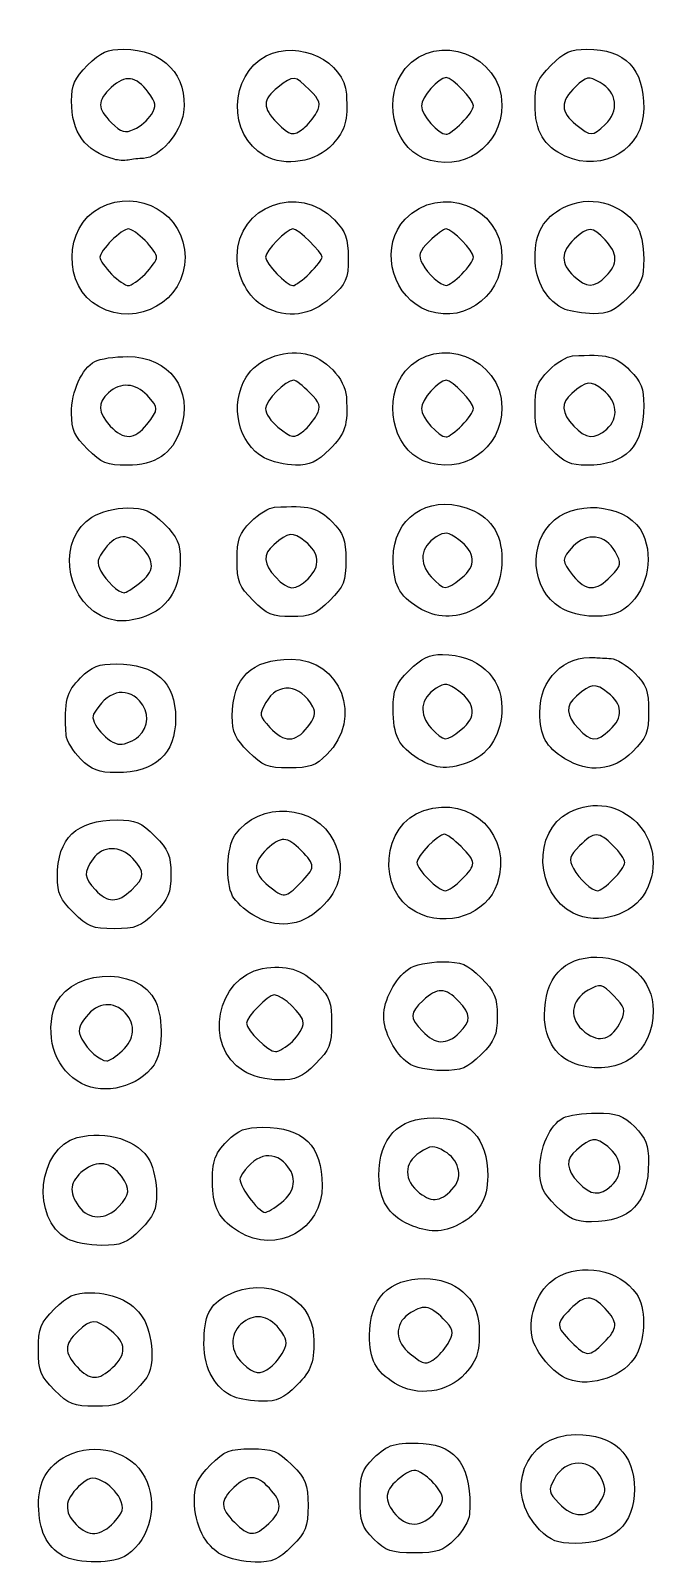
# Model space of a CAD drawing. Extents: x -1 to 2559, y 1 to 1442.
# Drawn here: x 820.6 to 997.9, y 352.8 to 785.2 of the extents above; entities that cross this region are included whole.
import ezdxf

# ---------------------------------------------------------------- set-up
doc = ezdxf.new("R2010")
doc.units = 0
doc.layers.get('0').update_dxf_attribs({"linetype": 'CONTINUOUS'})
doc.layers.add('IMAGE', color=7, linetype='CONTINUOUS')

# ---------------------------------------------------------------- blocks, each defined once
blk = doc.blocks.new('wave')
at = {"layer": 'IMAGE', "color": 7}
for points in [[(-48.24, -848.34), (-48.24, -848.34)], [(79.72, -851.16), (79.72, -851.16)], [(79.9, -893.95), (79.9, -893.95)], [(-49.53, -935.77), (-49.53, -935.77)], [(81.3, -978.54), (81.3, -978.54)], [(-4.23, -1021.14), (-4.23, -1021.14)], [(-53.86, -1067.05), (-53.86, -1067.05)], [(81.96, -1064.01), (81.96, -1064.01)], [(37.11, -1150.76), (37.11, -1150.76)], [(-57.49, -1156.36), (-57.49, -1156.36)], [(24.4, -1161.37), (24.4, -1161.37)], [(69.23, -1205.01), (69.23, -1205.01)], [(78.05, -1239.9), (78.05, -1239.89)], [(31.82, -1242.41), (31.82, -1242.41)]]:
    blk.add_lwpolyline(points, dxfattribs=at)
for points in [[(39.29, -850.68), (39.29, -850.68)], [(-5.32, -852.24), (-5.32, -852.24)], [(-16.42, -859.94), (-16.42, -859.94)], [(68.4, -860.1), (68.4, -860.1)], [(-58.77, -860.99), (-58.77, -860.99)], [(28.41, -860.64), (28.41, -860.64)], [(-50.04, -893.34), (-50.04, -893.34)], [(-3.62, -893.1), (-3.62, -893.1)], [(39.29, -893.34), (39.29, -893.34)], [(-63.09, -902.53), (-63.09, -902.53)], [(-16.42, -902.53), (-16.42, -902.53)], [(28.03, -902.93), (28.03, -902.93)], [(68.41, -903.31), (68.41, -903.31)], [(-5.32, -937.57), (-5.32, -937.57)], [(39.29, -936.01), (39.29, -936.01)], [(80.12, -937.08), (80.12, -937.08)], [(-66.24, -942.75), (-66.24, -942.75)], [(64.43, -942.75), (64.43, -942.75)], [(-16.42, -945.2), (-16.42, -945.2)], [(28.41, -945.98), (28.41, -945.98)], [(-51.62, -980.52), (-51.62, -980.52)], [(-4.1, -979.28), (-4.1, -979.28)], [(39.12, -979.13), (39.12, -979.13)], [(-19.57, -985.42), (-19.57, -985.42)], [(-62.64, -989.6), (-62.64, -989.6)], [(26.98, -987.35), (26.98, -987.35)], [(67.03, -987.38), (67.03, -987.38)], [(-51.88, -1023.74), (-51.88, -1023.74)], [(39.12, -1021.8), (39.12, -1021.8)], [(80.98, -1021.9), (80.98, -1021.9)], [(-20.9, -1028.08), (-20.9, -1028.08)], [(-68.21, -1030.05), (-68.21, -1030.05)], [(26.98, -1030.02), (26.98, -1030.02)], [(68.31, -1030.02), (68.31, -1030.02)], [(-6.29, -1065.1), (-6.29, -1065.1)], [(39.29, -1064.01), (39.29, -1064.01)], [(-70.24, -1073.42), (-70.24, -1073.42)], [(-19.69, -1074.02), (-19.69, -1074.02)], [(26.25, -1073.2), (26.25, -1073.2)], [(70.69, -1073.6), (70.69, -1073.6)], [(84.2, -1103.81), (84.2, -1103.81)], [(-8.52, -1109.72), (-8.52, -1109.72)], [(38.56, -1107.28), (38.56, -1107.28)], [(-56.52, -1112.38), (-56.52, -1112.38)], [(-22.3, -1118.05), (-22.3, -1118.05)], [(24.19, -1115.87), (24.19, -1115.87)], [(72.31, -1116.4), (72.31, -1116.4)], [(-67.97, -1121.6), (-67.97, -1121.6)], [(81.46, -1150.41), (81.46, -1150.41)], [(-11.62, -1155.19), (-11.62, -1155.19)], [(65.76, -1156.08), (65.76, -1156.08)], [(-71.96, -1165.42), (-71.96, -1165.42)], [(-23.69, -1163.35), (-23.69, -1163.35)], [(79.29, -1194.68), (79.29, -1194.68)], [(-59.19, -1201.72), (-59.19, -1201.72)], [(-14.65, -1201.57), (-14.65, -1201.57)], [(32.01, -1198.91), (32.01, -1198.91)], [(20.31, -1206.09), (20.31, -1206.09)], [(-75.57, -1208.08), (-75.57, -1208.08)], [(-24.92, -1209.98), (-24.92, -1209.98)], [(-58.78, -1245.3), (-58.78, -1245.3)], [(-15.19, -1245.72), (-15.19, -1245.72)], [(61.2, -1247.45), (61.2, -1247.45)], [(14.46, -1250.05), (14.46, -1250.05)], [(-73.29, -1254.76), (-73.29, -1254.76)], [(-28.42, -1254.53), (-28.42, -1254.53)]]:
    blk.add_lwpolyline(points, close=True, dxfattribs=at)
for points in [[(23.31, -835.43), (32.32, -824.72), (50.54, -831.57), (50.56, -845.68)], [(-66.24, -834.48), (-62.54, -830.78), (-60.69, -829.95), (-56.17, -829.95)], [(-56.17, -829.95), (-44.85, -829.95), (-37.81, -837.37), (-39.21, -847.83)], [(-15.86, -831.83), (-6.83, -827.15), (6.2, -833.38), (6.72, -842.62)], [(64.43, -834.48), (68.13, -830.78), (69.98, -829.95), (74.5, -829.95)], [(74.5, -829.95), (85.38, -829.95), (90.56, -835.34), (90.56, -846.66)], [(-70.77, -844.55), (-70.77, -840.03), (-69.94, -838.18), (-66.24, -834.48)], [(-16.42, -859.94), (-26.75, -854.12), (-26.42, -837.28), (-15.86, -831.83)], [(59.9, -845.52), (59.9, -839.9), (60.51, -838.4), (64.43, -834.48)], [(-49.12, -842.1), (-52.57, -837.47), (-55.66, -837.07), (-59.56, -840.73)], [(-3.65, -841.43), (-7.85, -837.24), (-8.14, -837.21), (-12.59, -840.71)], [(28.41, -860.64), (19.69, -857.12), (16.86, -843.1), (23.31, -835.43)], [(34.88, -837.95), (32.67, -837.95), (27.9, -843.42), (27.9, -845.95)], [(42.56, -845.95), (42.56, -844.23), (36.53, -837.95), (34.88, -837.95)], [(78.3, -839.36), (74.94, -837.48), (74.49, -837.55), (71.3, -840.55)], [(-59.56, -840.73), (-63.61, -844.54), (-63.6, -846.57), (-59.5, -850.68)], [(-48.24, -848.34), (-46.77, -845.99), (-46.9, -845.07), (-49.12, -842.1)], [(-12.59, -840.71), (-16.96, -844.15), (-17.02, -846.49), (-12.83, -850.68)], [(-1.69, -847.76), (-0.4, -845.35), (-0.7, -844.39), (-3.65, -841.43)], [(6.72, -842.62), (7.15, -850.35), (6.53, -852.61), (2.85, -856.73)], [(71.3, -840.55), (66.96, -844.63), (66.99, -847.71), (71.41, -851.19)], [(79.72, -851.16), (83.72, -847.44), (83.07, -842.02), (78.3, -839.36)], [(-58.77, -860.99), (-67.01, -858.64), (-70.77, -853.49), (-70.77, -844.55)], [(27.9, -845.95), (27.9, -848.48), (32.67, -853.95), (34.88, -853.95)], [(50.56, -845.68), (50.57, -857.43), (39.3, -865.04), (28.41, -860.64)], [(39.29, -850.68), (41.09, -848.88), (42.56, -846.75), (42.56, -845.95)], [(68.4, -860.1), (62.42, -857.4), (59.9, -853.08), (59.9, -845.52)], [(90.56, -846.66), (90.56, -858.06), (79.17, -864.97), (68.4, -860.1)], [(-59.5, -850.68), (-56.74, -853.43), (-55.73, -853.72), (-53.09, -852.52)], [(-53.09, -852.52), (-51.37, -851.74), (-49.19, -849.85), (-48.24, -848.34)], [(-39.21, -847.83), (-39.99, -853.63), (-46, -860.52), (-50.46, -860.72)], [(-12.83, -850.68), (-9.14, -854.37), (-8.31, -854.54), (-5.32, -852.24)], [(-5.32, -852.24), (-4.16, -851.35), (-2.52, -849.33), (-1.69, -847.76)], [(34.88, -853.95), (35.5, -853.95), (37.49, -852.48), (39.29, -850.68)], [(71.41, -851.19), (75.75, -854.6), (76.03, -854.6), (79.72, -851.16)], [(2.85, -856.73), (-1.65, -861.77), (-10.54, -863.25), (-16.42, -859.94)], [(-54.77, -861.19), (-55.87, -861.4), (-57.67, -861.31), (-58.77, -860.99)], [(-50.46, -860.72), (-51.73, -860.77), (-53.67, -860.99), (-54.77, -861.19)], [(-62.81, -874.64), (-51.76, -868.92), (-38.77, -876.48), (-38.77, -888.62)], [(-24.1, -888.35), (-24.08, -874.19), (-6.64, -867.64), (3.33, -878.05)], [(23.27, -877.9), (33.11, -867.63), (50.54, -874.31), (50.56, -888.35)], [(67.91, -874.61), (74.99, -870.95), (83.96, -873.11), (88.48, -879.57)], [(-63.09, -902.53), (-73.27, -897.01), (-73.1, -879.96), (-62.81, -874.64)], [(28.03, -902.93), (18.92, -898.25), (16.41, -885.07), (23.27, -877.9)], [(59.9, -888.73), (59.9, -881.72), (62.28, -877.52), (67.91, -874.61)], [(-54.77, -880.62), (-55.57, -880.62), (-57.7, -882.09), (-59.5, -883.89)], [(-50.04, -883.89), (-51.84, -882.09), (-53.97, -880.62), (-54.77, -880.62)], [(-8.35, -880.62), (-10.05, -880.62), (-16.1, -886.86), (-16.1, -888.62)], [(-0.1, -888.62), (-0.1, -887.22), (-6.91, -880.62), (-8.35, -880.62)], [(3.33, -878.05), (6.58, -881.45), (7.23, -883.24), (7.23, -888.81)], [(34.81, -880.62), (34.14, -880.62), (32.03, -882.18), (30.11, -884.1)], [(42.56, -888.62), (42.56, -886.86), (36.51, -880.62), (34.81, -880.62)], [(79.66, -883.7), (76.08, -879.88), (74.88, -879.86), (70.98, -883.51)], [(88.48, -879.57), (89.68, -881.28), (90.56, -885.31), (90.56, -889.05)], [(-59.5, -883.89), (-61.3, -885.69), (-62.77, -887.82), (-62.77, -888.62)], [(-46.77, -888.62), (-46.77, -887.82), (-48.24, -885.69), (-50.04, -883.89)], [(30.11, -884.1), (27.16, -887.05), (26.86, -888.01), (28.15, -890.43)], [(70.98, -883.51), (67.12, -887.15), (67.06, -890.4), (70.81, -893.9)], [(79.9, -893.95), (83.34, -890.51), (83.27, -887.54), (79.66, -883.7)], [(-38.77, -888.62), (-38.77, -900.94), (-52.03, -908.53), (-63.09, -902.53)], [(-62.77, -888.62), (-62.77, -889.42), (-61.3, -891.54), (-59.5, -893.34)], [(-50.04, -893.34), (-48.24, -891.54), (-46.77, -889.42), (-46.77, -888.62)], [(-16.42, -902.53), (-20.91, -900.09), (-24.11, -894.19), (-24.1, -888.35)], [(-16.1, -888.62), (-16.1, -890.37), (-10.05, -896.62), (-8.35, -896.62)], [(-3.62, -893.1), (-1.69, -891.17), (-0.1, -889.15), (-0.1, -888.62)], [(7.23, -888.81), (7.23, -894.82), (6.73, -895.94), (2.25, -900.05)], [(50.56, -888.35), (50.57, -900.39), (38.4, -908.26), (28.03, -902.93)], [(28.15, -890.43), (29.74, -893.42), (33.15, -896.5), (34.96, -896.57)], [(39.29, -893.34), (41.09, -891.54), (42.56, -889.42), (42.56, -888.62)], [(68.41, -903.31), (63.29, -901.24), (59.9, -895.43), (59.9, -888.73)], [(90.56, -889.05), (90.56, -894.66), (89.95, -896.17), (86.03, -900.08)], [(-59.5, -893.34), (-57.7, -895.14), (-55.57, -896.62), (-54.77, -896.62)], [(-54.77, -896.62), (-53.97, -896.62), (-51.84, -895.14), (-50.04, -893.34)], [(-8.35, -896.62), (-7.68, -896.62), (-5.55, -895.03), (-3.62, -893.1)], [(34.96, -896.57), (35.54, -896.6), (37.49, -895.14), (39.29, -893.34)], [(70.81, -893.9), (74.48, -897.31), (76.52, -897.32), (79.9, -893.95)], [(2.25, -900.05), (-3.35, -905.18), (-9.92, -906.06), (-16.42, -902.53)], [(76.36, -904.53), (73.54, -904.48), (69.96, -903.93), (68.41, -903.31)], [(86.03, -900.08), (82.39, -903.72), (80.48, -904.6), (76.36, -904.53)], [(23.31, -920.76), (32.32, -910.05), (50.54, -916.91), (50.56, -931.02)], [(-64.18, -917.99), (-62.77, -917.23), (-58.62, -916.62), (-54.96, -916.62)], [(-54.96, -916.62), (-43.08, -916.62), (-36.35, -925.91), (-40.07, -937.17)], [(-21.53, -922.42), (-18.54, -917.5), (-11.3, -914.64), (-4.92, -915.83)], [(-4.92, -915.83), (0.68, -916.88), (6.43, -922.89), (6.72, -927.99)], [(63.79, -920.51), (65.94, -918.37), (68.94, -916.54), (70.46, -916.45)], [(70.46, -916.45), (80.24, -915.86), (82.61, -916.46), (86.67, -920.51)], [(-70.77, -932.68), (-70.77, -926.35), (-67.92, -919.99), (-64.18, -917.99)], [(28.41, -945.98), (19.69, -942.45), (16.86, -928.43), (23.31, -920.76)], [(59.9, -931.31), (59.9, -925.46), (60.49, -923.82), (63.79, -920.51)], [(86.67, -920.51), (89.83, -923.67), (90.56, -925.55), (90.56, -930.45)], [(-49.49, -927.53), (-52.72, -924.06), (-56.97, -923.78), (-60.33, -926.82)], [(-16.42, -945.2), (-23.83, -941.17), (-26.29, -930.22), (-21.53, -922.42)], [(-8.11, -923.28), (-10.38, -923.28), (-16.1, -929.01), (-16.1, -931.28)], [(-3.65, -926.76), (-5.57, -924.85), (-7.57, -923.28), (-8.11, -923.28)], [(34.88, -923.28), (32.67, -923.28), (27.9, -928.75), (27.9, -931.28)], [(42.56, -931.28), (42.56, -929.56), (36.53, -923.28), (34.88, -923.28)], [(79.07, -926.06), (75.54, -923.29), (74.44, -923.41), (70.23, -927.03)], [(-60.33, -926.82), (-63.54, -929.73), (-63.41, -932.43), (-59.87, -936.2)], [(-49.53, -935.77), (-46.13, -931.44), (-46.12, -931.14), (-49.49, -927.53)], [(-1.69, -933.1), (-0.4, -930.68), (-0.7, -929.72), (-3.65, -926.76)], [(6.72, -927.99), (7.17, -936.07), (6.46, -938.32), (2.03, -942.75)], [(70.23, -927.03), (67.12, -929.7), (67.29, -932.46), (70.8, -936.2)], [(80.12, -937.08), (83.59, -933.94), (83.15, -929.27), (79.07, -926.06)], [(-66.24, -942.75), (-69.94, -939.05), (-70.77, -937.2), (-70.77, -932.68)], [(-16.1, -931.28), (-16.1, -932.64), (-14.52, -935), (-12.59, -936.52)], [(-5.32, -937.57), (-4.16, -936.68), (-2.52, -934.67), (-1.69, -933.1)], [(27.9, -931.28), (27.9, -933.82), (32.67, -939.28), (34.88, -939.28)], [(50.56, -931.02), (50.57, -942.76), (39.3, -950.38), (28.41, -945.98)], [(39.29, -936.01), (41.09, -934.21), (42.56, -932.08), (42.56, -931.28)], [(64.43, -942.75), (60.44, -938.76), (59.9, -937.39), (59.9, -931.31)], [(90.56, -930.45), (90.56, -941.89), (85.42, -947.28), (74.5, -947.28)], [(-59.87, -936.2), (-56.08, -940.23), (-52.94, -940.1), (-49.53, -935.77)], [(-40.07, -937.17), (-42.35, -944.08), (-47.11, -947.28), (-55.08, -947.28)], [(-12.59, -936.52), (-8.54, -939.71), (-8.17, -939.76), (-5.32, -937.57)], [(34.88, -939.28), (35.5, -939.28), (37.49, -937.81), (39.29, -936.01)], [(70.8, -936.2), (74.22, -939.85), (76.8, -940.09), (80.12, -937.08)], [(-55.08, -947.28), (-60.83, -947.28), (-62.3, -946.69), (-66.24, -942.75)], [(2.03, -942.75), (-1.59, -946.37), (-3.54, -947.27), (-7.64, -947.23)], [(74.5, -947.28), (69.98, -947.28), (68.13, -946.45), (64.43, -942.75)], [(-7.64, -947.23), (-10.46, -947.2), (-14.41, -946.28), (-16.42, -945.2)], [(19.9, -973.47), (19.9, -962.28), (29.51, -955.63), (40.46, -959.25)], [(-65.05, -961.9), (-62.54, -960.37), (-58.37, -959.29), (-54.97, -959.29)], [(-54.97, -959.29), (-50.15, -959.29), (-48.41, -960.05), (-44.64, -963.82)], [(-20.21, -963.18), (-18.06, -961.04), (-15.06, -959.21), (-13.54, -959.12)], [(-13.54, -959.12), (-3.76, -958.53), (-1.39, -959.13), (2.67, -963.18)], [(40.46, -959.25), (47.21, -961.48), (50.56, -966.32), (50.56, -973.83)], [(65.38, -962.7), (72.63, -956.59), (86.76, -958.79), (90.3, -966.58)], [(-62.64, -989.6), (-73, -984.27), (-74.45, -967.63), (-65.05, -961.9)], [(-44.64, -963.82), (-40.94, -967.51), (-40.1, -969.37), (-40.1, -973.88)], [(-24.1, -973.98), (-24.1, -968.13), (-23.51, -966.48), (-20.21, -963.18)], [(2.67, -963.18), (5.97, -966.48), (6.56, -968.13), (6.56, -973.98)], [(67.03, -987.38), (58.73, -982.32), (57.84, -969.04), (65.38, -962.7)], [(-51, -970.37), (-54.78, -966.35), (-57.93, -966.47), (-61.31, -970.76)], [(-4.93, -968.73), (-8.46, -965.95), (-9.56, -966.07), (-13.77, -969.69)], [(-4.1, -979.28), (-0.47, -975.65), (-0.76, -972.01), (-4.93, -968.73)], [(32.03, -967.49), (27.6, -970.23), (27.02, -974.85), (30.63, -978.69)], [(38.41, -968.29), (35.38, -966.04), (34.55, -965.93), (32.03, -967.49)], [(39.12, -979.13), (43.49, -975.7), (43.24, -971.88), (38.41, -968.29)], [(82.49, -971.54), (79.83, -966.78), (74.41, -966.13), (70.69, -970.12)], [(90.3, -966.58), (93.62, -973.86), (91.2, -983.48), (84.94, -987.87)], [(-61.31, -970.76), (-63.56, -973.61), (-63.77, -974.74), (-62.52, -977.09)], [(-51.62, -980.52), (-47.34, -977.16), (-47.18, -974.44), (-51, -970.37)], [(-13.77, -969.69), (-16.88, -972.36), (-16.71, -975.13), (-13.2, -978.86)], [(70.69, -970.12), (67.25, -973.82), (67.24, -974.09), (70.66, -978.44)], [(81.3, -978.54), (84.29, -975.36), (84.37, -974.91), (82.49, -971.54)], [(-62.52, -977.09), (-61.02, -979.91), (-57.55, -983.16), (-55.95, -983.24)], [(-40.1, -973.88), (-40.1, -981.36), (-43.33, -987.09), (-48.82, -989.39)], [(-19.57, -985.42), (-23.56, -981.43), (-24.1, -980.05), (-24.1, -973.98)], [(6.56, -973.98), (6.56, -980.05), (6.02, -981.43), (2.03, -985.42)], [(26.98, -987.35), (21.51, -984.01), (19.9, -980.86), (19.9, -973.47)], [(50.56, -973.83), (50.56, -980.85), (48.18, -985.04), (42.55, -987.96)], [(-55.95, -983.24), (-55.5, -983.26), (-53.55, -982.04), (-51.62, -980.52)], [(-13.2, -978.86), (-9.65, -982.65), (-7.56, -982.74), (-4.1, -979.28)], [(30.63, -978.69), (34.36, -982.65), (34.63, -982.67), (39.12, -979.13)], [(70.66, -978.44), (74.14, -982.86), (77.22, -982.89), (81.3, -978.54)], [(-8.77, -989.95), (-14.12, -989.95), (-15.7, -989.29), (-19.57, -985.42)], [(2.03, -985.42), (-1.84, -989.29), (-3.42, -989.95), (-8.77, -989.95)], [(-48.82, -989.39), (-54.36, -991.7), (-58.42, -991.76), (-62.64, -989.6)], [(42.55, -987.96), (37.32, -990.66), (32.07, -990.45), (26.98, -987.35)], [(84.94, -987.87), (80.88, -990.71), (72.11, -990.48), (67.03, -987.38)], [(-68.21, -1007.18), (-65.02, -1004), (-63.18, -1003.28), (-58.14, -1003.28)], [(-58.14, -1003.28), (-47.12, -1003.28), (-41.44, -1008.5), (-41.44, -1018.62)], [(-25.44, -1018.02), (-25.44, -1007.19), (-20.04, -1001.95), (-8.89, -1001.95)], [(-8.89, -1001.95), (5.22, -1001.95), (11.48, -1018.57), (1.23, -1028.82)], [(24.43, -1005.15), (27.93, -1001.65), (30.07, -1000.62), (33.83, -1000.62)], [(33.83, -1000.62), (43.64, -1000.62), (50.56, -1006.83), (50.56, -1015.65)], [(61.23, -1017.04), (61.24, -1007.56), (67.99, -1000.87), (76.9, -1001.5)], [(76.9, -1001.5), (77.81, -1001.56), (79.81, -1001.69), (81.33, -1001.78)], [(81.33, -1001.78), (82.86, -1001.87), (85.86, -1003.7), (88, -1005.85)], [(-72.27, -1023.39), (-72.86, -1013.61), (-72.27, -1011.24), (-68.21, -1007.18)], [(19.9, -1015.9), (19.9, -1010.61), (20.57, -1009.01), (24.43, -1005.15)], [(88, -1005.85), (91.3, -1009.15), (91.9, -1010.8), (91.9, -1016.65)], [(-51.64, -1013.72), (-55.51, -1009.45), (-60.91, -1011.01), (-64.55, -1017.46)], [(-2.73, -1015.36), (-6.19, -1008.9), (-12.74, -1008.33), (-16.03, -1014.21)], [(32.03, -1010.16), (27.6, -1012.9), (27.02, -1017.51), (30.63, -1021.36)], [(38.41, -1010.96), (35.38, -1008.71), (34.55, -1008.6), (32.03, -1010.16)], [(39.12, -1021.8), (43.49, -1018.36), (43.24, -1014.55), (38.41, -1010.96)], [(80.41, -1011.4), (76.88, -1008.62), (75.78, -1008.74), (71.56, -1012.36)], [(80.98, -1021.9), (84.86, -1018.29), (84.66, -1014.75), (80.41, -1011.4)], [(-51.88, -1023.74), (-48.84, -1021), (-48.75, -1016.92), (-51.64, -1013.72)], [(-16.03, -1014.21), (-17.91, -1017.58), (-17.83, -1018.02), (-14.84, -1021.21)], [(-4.23, -1021.14), (-2.26, -1018.63), (-1.84, -1017.02), (-2.73, -1015.36)], [(26.98, -1030.02), (21.47, -1026.65), (19.9, -1023.52), (19.9, -1015.9)], [(50.56, -1015.65), (50.56, -1022.71), (47.24, -1028.47), (41.85, -1030.72)], [(71.56, -1012.36), (68.45, -1015.03), (68.62, -1017.8), (72.13, -1021.53)], [(-64.55, -1017.46), (-65.81, -1019.7), (-60.34, -1025.95), (-57.11, -1025.95)], [(-41.44, -1018.62), (-41.44, -1028.73), (-47.12, -1033.95), (-58.14, -1033.95)], [(-20.9, -1028.08), (-24.6, -1024.38), (-25.44, -1022.53), (-25.44, -1018.02)], [(68.31, -1030.02), (63, -1026.78), (61.23, -1023.52), (61.23, -1017.04)], [(91.9, -1016.65), (91.9, -1022.72), (91.35, -1024.09), (87.36, -1028.08)], [(-68.21, -1030.05), (-70.35, -1027.91), (-72.18, -1024.91), (-72.27, -1023.39)], [(-57.11, -1025.95), (-55.57, -1025.95), (-53.22, -1024.96), (-51.88, -1023.74)], [(-14.84, -1021.21), (-10.77, -1025.54), (-7.68, -1025.52), (-4.23, -1021.14)], [(30.63, -1021.36), (34.36, -1025.32), (34.63, -1025.33), (39.12, -1021.8)], [(72.13, -1021.53), (75.69, -1025.32), (77.24, -1025.38), (80.98, -1021.9)], [(-9.47, -1032.62), (-15.54, -1032.62), (-16.92, -1032.07), (-20.9, -1028.08)], [(1.23, -1028.82), (-1.96, -1032.01), (-3.66, -1032.62), (-9.47, -1032.62)], [(87.36, -1028.08), (81.98, -1033.47), (75.12, -1034.16), (68.31, -1030.02)], [(-58.14, -1033.95), (-63.18, -1033.95), (-65.02, -1033.24), (-68.21, -1030.05)], [(41.85, -1030.72), (35.74, -1033.28), (32.04, -1033.1), (26.98, -1030.02)], [(69.45, -1045.17), (83.93, -1037.68), (98.7, -1052.85), (91.14, -1067.45)], [(-24.69, -1051.57), (-17.83, -1041.77), (-1.85, -1042.76), (3.15, -1053.29)], [(28.55, -1044.62), (42.02, -1040.17), (53.68, -1051.8), (49.24, -1065.27)], [(26.25, -1073.2), (15.12, -1067.16), (16.61, -1048.56), (28.55, -1044.62)], [(70.69, -1073.6), (59.87, -1068.04), (59.11, -1050.52), (69.45, -1045.17)], [(-74.77, -1063.35), (-74.77, -1052.42), (-69.38, -1047.28), (-57.91, -1047.28)], [(-57.91, -1047.28), (-52.78, -1047.28), (-51.13, -1047.99), (-47.3, -1051.82)], [(81.96, -1054.56), (77.86, -1050.46), (76.59, -1050.46), (72.45, -1054.61)], [(-53.49, -1058.2), (-56.99, -1054.44), (-62.04, -1054.46), (-64.69, -1058.25)], [(-47.3, -1051.82), (-43.43, -1055.69), (-42.77, -1057.27), (-42.77, -1062.62)], [(-25.35, -1068.77), (-27.45, -1064.85), (-27.07, -1054.97), (-24.69, -1051.57)], [(-6.04, -1055.89), (-10.07, -1051.87), (-11.73, -1051.8), (-15.68, -1055.51)], [(3.15, -1053.29), (6.51, -1060.39), (5.21, -1066.82), (-0.7, -1072.28)], [(34.32, -1051.28), (32.62, -1051.28), (26.56, -1057.53), (26.56, -1059.28)], [(39.05, -1054.8), (37.11, -1052.86), (34.99, -1051.28), (34.32, -1051.28)], [(39.29, -1064.01), (43.4, -1059.9), (43.38, -1059.13), (39.05, -1054.8)], [(72.45, -1054.61), (69.57, -1057.49), (69.34, -1058.33), (70.73, -1060.94)], [(85.23, -1059.28), (85.23, -1058.48), (83.76, -1056.36), (81.96, -1054.56)], [(-64.69, -1058.25), (-67.42, -1062.13), (-67.32, -1063.53), (-64.05, -1067.03)], [(-53.86, -1067.05), (-50.07, -1063.49), (-50, -1061.94), (-53.49, -1058.2)], [(-15.68, -1055.51), (-19.72, -1059.3), (-19.59, -1062.45), (-15.26, -1065.85)], [(-6.29, -1065.1), (-1.96, -1060.77), (-1.94, -1059.99), (-6.04, -1055.89)], [(26.56, -1059.28), (26.56, -1060.08), (28.04, -1062.21), (29.84, -1064.01)], [(81.96, -1064.01), (83.76, -1062.21), (85.23, -1060.08), (85.23, -1059.28)], [(-70.24, -1073.42), (-73.94, -1069.72), (-74.77, -1067.86), (-74.77, -1063.35)], [(-42.77, -1062.62), (-42.77, -1067.96), (-43.43, -1069.55), (-47.3, -1073.42)], [(70.73, -1060.94), (72.39, -1064.07), (75.79, -1067.17), (77.62, -1067.24)], [(-64.05, -1067.03), (-60.62, -1070.72), (-57.77, -1070.72), (-53.86, -1067.05)], [(-15.26, -1065.85), (-10.8, -1069.36), (-10.52, -1069.33), (-6.29, -1065.1)], [(49.24, -1065.27), (46.36, -1073.99), (34.95, -1077.92), (26.25, -1073.2)], [(29.84, -1064.01), (31.64, -1065.81), (33.76, -1067.28), (34.56, -1067.28)], [(34.56, -1067.28), (35.36, -1067.28), (37.49, -1065.81), (39.29, -1064.01)], [(91.14, -1067.45), (87.74, -1074.04), (77.52, -1077.11), (70.69, -1073.6)], [(77.62, -1067.24), (78.21, -1067.26), (80.16, -1065.81), (81.96, -1064.01)], [(-19.69, -1074.02), (-22.02, -1072.59), (-24.57, -1070.23), (-25.35, -1068.77)], [(-0.7, -1072.28), (-6.29, -1077.44), (-13.06, -1078.06), (-19.69, -1074.02)], [(-58.77, -1077.95), (-64.88, -1077.95), (-66.24, -1077.41), (-70.24, -1073.42)], [(-47.3, -1073.42), (-51.3, -1077.41), (-52.66, -1077.95), (-58.77, -1077.95)], [(-75.84, -1100.9), (-72.78, -1089.48), (-51.94, -1087.81), (-47.03, -1098.58)], [(-22.3, -1118.05), (-33.68, -1111.1), (-30.06, -1091.69), (-16.92, -1089.22)], [(-16.92, -1089.22), (-10.38, -1088), (-5.81, -1089.37), (-1.27, -1093.91)], [(17.23, -1102.62), (17.23, -1098.1), (20.44, -1091.99), (24.19, -1089.36)], [(24.19, -1089.36), (25.89, -1088.17), (29.92, -1087.28), (33.66, -1087.28)], [(33.66, -1087.28), (39.28, -1087.28), (40.78, -1087.9), (44.7, -1091.82)], [(62.56, -1102.37), (62.56, -1091.86), (67.89, -1085.95), (77.36, -1085.95)], [(77.36, -1085.95), (86.32, -1085.95), (93.23, -1092.49), (93.23, -1100.98)], [(-1.27, -1093.91), (1.96, -1097.15), (2.56, -1098.82), (2.56, -1104.65)], [(44.7, -1091.82), (48.57, -1095.69), (49.23, -1097.27), (49.23, -1102.62)], [(82.11, -1096.89), (78.69, -1093.47), (78.33, -1093.4), (74.87, -1095.33)], [(-55.64, -1101.72), (-58.78, -1098.26), (-63.45, -1098.7), (-66.64, -1102.76)], [(-13.68, -1096.62), (-15.38, -1096.62), (-21.44, -1102.86), (-21.44, -1104.62)], [(-5.44, -1104.48), (-5.44, -1102.19), (-11.28, -1096.62), (-13.68, -1096.62)], [(28.32, -1098.18), (24.5, -1101.77), (24.47, -1102.97), (28.13, -1106.86)], [(38.33, -1098.37), (34.72, -1094.52), (32.26, -1094.48), (28.32, -1098.18)], [(38.56, -1107.28), (41.96, -1103.88), (41.92, -1102.19), (38.33, -1098.37)], [(74.87, -1095.33), (69.77, -1098.18), (69.36, -1103.48), (73.97, -1107.1)], [(84.2, -1103.81), (85.52, -1100.92), (85.25, -1100.03), (82.11, -1096.89)], [(-67.97, -1121.6), (-74.89, -1118.04), (-78.15, -1109.48), (-75.84, -1100.9)], [(-66.64, -1102.76), (-68.89, -1105.61), (-69.11, -1106.74), (-67.86, -1109.09)], [(-56.52, -1112.38), (-52.89, -1108.97), (-52.57, -1105.11), (-55.64, -1101.72)], [(-47.03, -1098.58), (-44.79, -1103.49), (-45.05, -1112.8), (-47.52, -1116.33)], [(24.19, -1115.87), (20.44, -1113.25), (17.23, -1107.13), (17.23, -1102.62)], [(49.23, -1102.62), (49.23, -1107.96), (48.57, -1109.55), (44.7, -1113.42)], [(72.31, -1116.4), (66.21, -1114.75), (62.56, -1109.5), (62.56, -1102.37)], [(93.23, -1100.98), (93.23, -1112.85), (84.09, -1119.59), (72.31, -1116.4)], [(-21.44, -1104.62), (-21.44, -1106.6), (-15.28, -1112.62), (-13.25, -1112.62)], [(-8.52, -1109.72), (-6.83, -1108.12), (-5.44, -1105.77), (-5.44, -1104.48)], [(2.56, -1104.65), (2.56, -1110.72), (2.02, -1112.09), (-1.97, -1116.08)], [(28.13, -1106.86), (31.69, -1110.65), (35.06, -1110.79), (38.56, -1107.28)], [(73.97, -1107.1), (78.12, -1110.37), (81.74, -1109.21), (84.2, -1103.81)], [(-67.86, -1109.09), (-66.19, -1112.21), (-62.82, -1115.17), (-60.86, -1115.24)], [(-13.25, -1112.62), (-12.35, -1112.62), (-10.22, -1111.31), (-8.52, -1109.72)], [(-60.86, -1115.24), (-60.17, -1115.26), (-58.22, -1113.98), (-56.52, -1112.38)], [(44.7, -1113.42), (40.78, -1117.33), (39.28, -1117.95), (33.66, -1117.95)], [(-47.52, -1116.33), (-51.88, -1122.55), (-61.36, -1125), (-67.97, -1121.6)], [(-12.3, -1120.61), (-15.67, -1120.61), (-19.87, -1119.53), (-22.3, -1118.05)], [(-1.97, -1116.08), (-5.74, -1119.85), (-7.48, -1120.62), (-12.3, -1120.61)], [(33.66, -1117.95), (29.92, -1117.95), (25.89, -1117.06), (24.19, -1115.87)], [(15.9, -1147.59), (15.9, -1136.92), (21.24, -1131.28), (31.36, -1131.28)], [(31.36, -1131.28), (41.26, -1131.28), (46.56, -1137.01), (46.56, -1147.72)], [(61.23, -1146.02), (61.23, -1139.68), (64.08, -1133.32), (67.82, -1131.32)], [(67.82, -1131.32), (69.23, -1130.57), (73.47, -1129.95), (77.24, -1129.95)], [(77.24, -1129.95), (83.05, -1129.95), (84.7, -1130.55), (88, -1133.85)], [(-71.96, -1165.42), (-82.29, -1159.69), (-80.35, -1139.89), (-69.15, -1136.86)], [(-69.15, -1136.86), (-61.04, -1134.67), (-51.68, -1137.66), (-48.71, -1143.4)], [(-26.87, -1137.85), (-23.69, -1134.66), (-21.85, -1133.95), (-16.81, -1133.95)], [(-16.81, -1133.95), (-5.37, -1133.95), (-0.1, -1139.13), (-0.1, -1150.38)], [(80.41, -1139.4), (76.88, -1136.62), (75.78, -1136.74), (71.56, -1140.36)], [(88, -1133.85), (91.16, -1137.01), (91.9, -1138.89), (91.9, -1143.78)], [(-30.94, -1151.73), (-31.36, -1143.99), (-30.68, -1141.65), (-26.87, -1137.85)], [(-10.31, -1144.39), (-14.19, -1140.1), (-19.57, -1141.67), (-23.24, -1148.17)], [(27.38, -1141.06), (22.83, -1144.04), (22.82, -1148.91), (27.37, -1152.49)], [(34.38, -1140.74), (31.24, -1138.98), (30.51, -1139.01), (27.38, -1141.06)], [(37.11, -1150.76), (39.62, -1147.73), (38.32, -1142.94), (34.38, -1140.74)], [(71.56, -1140.36), (68.45, -1143.03), (68.62, -1145.8), (72.13, -1149.53)], [(81.46, -1150.41), (84.93, -1147.27), (84.48, -1142.6), (80.41, -1139.4)], [(-56.73, -1147.75), (-59.57, -1143.7), (-63.53, -1143.11), (-67.42, -1146.17)], [(-48.71, -1143.4), (-47.64, -1145.46), (-46.77, -1149.64), (-46.77, -1152.68)], [(-11.62, -1155.19), (-7.6, -1152.03), (-7.1, -1147.93), (-10.31, -1144.39)], [(65.76, -1156.08), (62.06, -1152.38), (61.23, -1150.53), (61.23, -1146.02)], [(91.9, -1143.78), (91.9, -1155.23), (86.75, -1160.62), (75.83, -1160.62)], [(-67.42, -1146.17), (-71.28, -1149.21), (-71.64, -1152.11), (-68.69, -1156.32)], [(-57.49, -1156.36), (-54.25, -1152.89), (-54.13, -1151.46), (-56.73, -1147.75)], [(-23.24, -1148.17), (-24.11, -1149.71), (-18.15, -1157.95), (-16.16, -1157.95)], [(24.4, -1161.37), (18.66, -1158.87), (15.9, -1154.39), (15.9, -1147.59)], [(46.56, -1147.72), (46.56, -1154.19), (44.05, -1158.44), (38.55, -1161.29)], [(72.13, -1149.53), (75.56, -1153.18), (78.13, -1153.42), (81.46, -1150.41)], [(-46.77, -1152.68), (-46.77, -1157.2), (-47.6, -1159.05), (-51.3, -1162.75)], [(-23.69, -1163.35), (-28.6, -1160.35), (-30.65, -1157.07), (-30.94, -1151.73)], [(-0.1, -1150.38), (-0.1, -1162.87), (-12.91, -1169.92), (-23.69, -1163.35)], [(27.37, -1152.49), (31.01, -1155.35), (33.69, -1154.88), (37.11, -1150.76)], [(-68.69, -1156.32), (-66.04, -1160.11), (-60.99, -1160.13), (-57.49, -1156.36)], [(-16.16, -1157.95), (-15.6, -1157.95), (-13.55, -1156.71), (-11.62, -1155.19)], [(75.83, -1160.62), (71.31, -1160.62), (69.46, -1159.78), (65.76, -1156.08)], [(-51.3, -1162.75), (-55.23, -1166.68), (-56.7, -1167.28), (-62.3, -1167.24)], [(38.55, -1161.29), (33.84, -1163.73), (29.87, -1163.75), (24.4, -1161.37)], [(-62.3, -1167.24), (-65.86, -1167.21), (-70.2, -1166.39), (-71.96, -1165.42)], [(-26.8, -1181.3), (-15.97, -1175.7), (-3.04, -1181.73), (-2.55, -1192.62)], [(65.7, -1176.52), (73.12, -1172), (83.66, -1174.03), (88.48, -1180.9)], [(-75.57, -1185.15), (-71.87, -1181.45), (-70.02, -1180.62), (-65.5, -1180.62)], [(-65.5, -1180.62), (-58.45, -1180.62), (-52.7, -1183.59), (-50.13, -1188.57)], [(13.23, -1192.64), (13.23, -1182.26), (18.68, -1176.62), (28.69, -1176.62)], [(28.69, -1176.62), (37.46, -1176.62), (43.76, -1182.06), (44.12, -1189.95)], [(59.11, -1193.14), (57.92, -1186.75), (60.78, -1179.52), (65.7, -1176.52)], [(-33.44, -1195.02), (-33.44, -1187.07), (-31.93, -1183.95), (-26.8, -1181.3)], [(34.01, -1187.94), (30.14, -1184.07), (28.27, -1183.84), (24.19, -1186.69)], [(79.66, -1185.04), (75.98, -1181.11), (73.91, -1181.15), (69.84, -1185.22)], [(88.48, -1180.9), (91.15, -1184.72), (91.15, -1192.95), (88.47, -1198.12)], [(-80.1, -1196.62), (-80.1, -1190.51), (-79.56, -1189.14), (-75.57, -1185.15)], [(-59.62, -1191.38), (-64.03, -1187.91), (-65.19, -1187.92), (-69.02, -1191.51)], [(-50.13, -1188.57), (-49.01, -1190.72), (-48.1, -1194.97), (-48.1, -1198.02)], [(-12.23, -1190.76), (-15.36, -1186.78), (-19.47, -1186.29), (-23, -1189.49)], [(24.19, -1186.69), (20.18, -1189.51), (20.42, -1194.45), (24.74, -1197.85)], [(35.73, -1194.27), (37.12, -1191.67), (36.89, -1190.82), (34.01, -1187.94)], [(69.84, -1185.22), (65.73, -1189.33), (65.75, -1190.11), (70.08, -1194.43)], [(79.29, -1194.68), (83.31, -1190.65), (83.38, -1188.99), (79.66, -1185.04)], [(-69.02, -1191.51), (-72.86, -1195.13), (-72.91, -1197.59), (-69.2, -1201.53)], [(-59.19, -1201.72), (-55.16, -1197.93), (-55.29, -1194.78), (-59.62, -1191.38)], [(-23, -1189.49), (-26.28, -1192.46), (-26.07, -1197.25), (-22.52, -1200.56)], [(-11.02, -1197.09), (-9.77, -1194.74), (-9.98, -1193.61), (-12.23, -1190.76)], [(-2.55, -1192.62), (-2.2, -1200.12), (-2.98, -1202.42), (-7.3, -1206.75)], [(20.31, -1206.09), (14.91, -1202.7), (13.23, -1199.5), (13.23, -1192.64)], [(44.12, -1189.95), (44.45, -1197.07), (43.77, -1199.38), (40.19, -1203.39)], [(69.23, -1205.01), (65.17, -1203.53), (59.91, -1197.36), (59.11, -1193.14)], [(-75.57, -1208.08), (-79.56, -1204.09), (-80.1, -1202.72), (-80.1, -1196.62)], [(-24.92, -1209.98), (-30.17, -1207.85), (-33.44, -1202.11), (-33.44, -1195.02)], [(-14.65, -1201.57), (-13.49, -1200.68), (-11.85, -1198.66), (-11.02, -1197.09)], [(24.74, -1197.85), (28.79, -1201.04), (29.16, -1201.09), (32.01, -1198.91)], [(32.01, -1198.91), (33.18, -1198.01), (34.85, -1195.93), (35.73, -1194.27)], [(70.08, -1194.43), (74.41, -1198.76), (75.18, -1198.78), (79.29, -1194.68)], [(-69.2, -1201.53), (-65.59, -1205.38), (-63.13, -1205.42), (-59.19, -1201.72)], [(-48.1, -1198.02), (-48.1, -1202.53), (-48.94, -1204.38), (-52.64, -1208.08)], [(-22.52, -1200.56), (-19.19, -1203.67), (-17.64, -1203.87), (-14.65, -1201.57)], [(88.47, -1198.12), (85.43, -1204.01), (75.87, -1207.43), (69.23, -1205.01)], [(40.19, -1203.39), (35.29, -1208.87), (26.61, -1210.05), (20.31, -1206.09)], [(-64.1, -1212.62), (-70.21, -1212.62), (-71.58, -1212.08), (-75.57, -1208.08)], [(-52.64, -1208.08), (-56.63, -1212.08), (-58, -1212.62), (-64.1, -1212.62)], [(-16.97, -1211.2), (-19.79, -1211.15), (-23.37, -1210.6), (-24.92, -1209.98)], [(-7.3, -1206.75), (-10.94, -1210.39), (-12.85, -1211.27), (-16.97, -1211.2)], [(-72.09, -1226.61), (-64.16, -1222.51), (-53.89, -1225.29), (-50.13, -1232.57)], [(14.46, -1227.18), (18.26, -1223.38), (20.6, -1222.69), (28.35, -1223.11)], [(28.35, -1223.11), (37.99, -1223.63), (42.21, -1230.06), (41.42, -1243.05)], [(61.2, -1247.45), (50.73, -1236.99), (56.95, -1220.62), (71.4, -1220.62)], [(71.4, -1220.62), (82.21, -1220.62), (87.9, -1225.9), (87.9, -1235.95)], [(-80.06, -1240.58), (-80.11, -1233.72), (-77.71, -1229.52), (-72.09, -1226.61)], [(-31.57, -1229.15), (-27.58, -1225.16), (-26.21, -1224.62), (-20.1, -1224.62)], [(-20.1, -1224.62), (-14, -1224.62), (-12.63, -1225.16), (-8.64, -1229.15)], [(10.56, -1238.62), (10.56, -1232.06), (11.07, -1230.57), (14.46, -1227.18)], [(78.76, -1233.19), (76.02, -1227.16), (68.49, -1227.19), (65.25, -1233.25)], [(-62.1, -1233.71), (-65, -1232.39), (-65.92, -1232.61), (-68.78, -1235.29)], [(-36.1, -1239.22), (-36.1, -1234.7), (-35.27, -1232.85), (-31.57, -1229.15)], [(-15, -1235.7), (-18.62, -1231.85), (-21.07, -1231.81), (-25.02, -1235.51)], [(-8.64, -1229.15), (-4.64, -1233.14), (-4.1, -1234.51), (-4.1, -1240.62)], [(22.85, -1232.04), (17.76, -1235.6), (16.96, -1238.57), (20.02, -1242.47)], [(28.4, -1231.73), (26.2, -1230.27), (25.3, -1230.32), (22.85, -1232.04)], [(32.82, -1236.17), (31.84, -1234.69), (29.85, -1232.69), (28.4, -1231.73)], [(-68.78, -1235.29), (-72.8, -1239.07), (-73, -1242.38), (-69.44, -1245.95)], [(-57.2, -1238.61), (-58.04, -1236.76), (-60.25, -1234.55), (-62.1, -1233.71)], [(-50.13, -1232.57), (-46.28, -1240.01), (-48.51, -1249.95), (-55.06, -1254.53)], [(-25.02, -1235.51), (-28.94, -1239.2), (-28.91, -1241.27), (-24.83, -1245.34)], [(-15.19, -1245.72), (-11.34, -1242.1), (-11.3, -1239.65), (-15, -1235.7)], [(31.82, -1242.41), (34.24, -1239.33), (34.38, -1238.51), (32.82, -1236.17)], [(65.25, -1233.25), (63.62, -1236.3), (63.75, -1236.95), (66.57, -1239.95)], [(87.9, -1235.95), (87.9, -1246.06), (82.21, -1251.28), (71.19, -1251.28)], [(78.05, -1239.89), (79.84, -1237.17), (79.98, -1235.86), (78.76, -1233.19)], [(-73.29, -1254.76), (-77.77, -1252.27), (-80, -1247.6), (-80.06, -1240.58)], [(-58.78, -1245.3), (-56.09, -1242.43), (-55.88, -1241.51), (-57.2, -1238.61)], [(-28.42, -1254.53), (-33.18, -1251.95), (-36.1, -1246.12), (-36.1, -1239.22)], [(-4.1, -1240.62), (-4.1, -1246.72), (-4.64, -1248.09), (-8.64, -1252.08)], [(14.46, -1250.05), (11.07, -1246.66), (10.56, -1245.17), (10.56, -1238.62)], [(66.57, -1239.95), (70.61, -1244.26), (75.21, -1244.24), (78.05, -1239.9)], [(-69.44, -1245.95), (-65.87, -1249.51), (-62.55, -1249.31), (-58.78, -1245.3)], [(-24.83, -1245.34), (-20.81, -1249.37), (-19.14, -1249.43), (-15.19, -1245.72)], [(20.02, -1242.47), (23.57, -1246.98), (28.25, -1246.95), (31.82, -1242.41)], [(41.42, -1243.05), (41.31, -1244.76), (39.48, -1247.91), (37.33, -1250.05)], [(71.19, -1251.28), (66.18, -1251.28), (64.31, -1250.57), (61.2, -1247.45)], [(-8.64, -1252.08), (-12.43, -1255.88), (-14.11, -1256.61), (-18.97, -1256.56)], [(25.9, -1253.95), (19.34, -1253.95), (17.85, -1253.44), (14.46, -1250.05)], [(37.33, -1250.05), (33.94, -1253.44), (32.45, -1253.95), (25.9, -1253.95)], [(-55.06, -1254.53), (-58.67, -1257.06), (-68.9, -1257.19), (-73.29, -1254.76)], [(-18.97, -1256.56), (-22.16, -1256.53), (-26.41, -1255.62), (-28.42, -1254.53)]]:
    blk.add_open_spline(points, degree=3, dxfattribs=at)

msp = doc.modelspace()

# ---------------------------------------------------------------- block references
at = {"linetype": 'Continuous'}
msp.add_blockref('wave', (902.91, 1609.95), dxfattribs=at)

doc.saveas('drawing.dxf')
